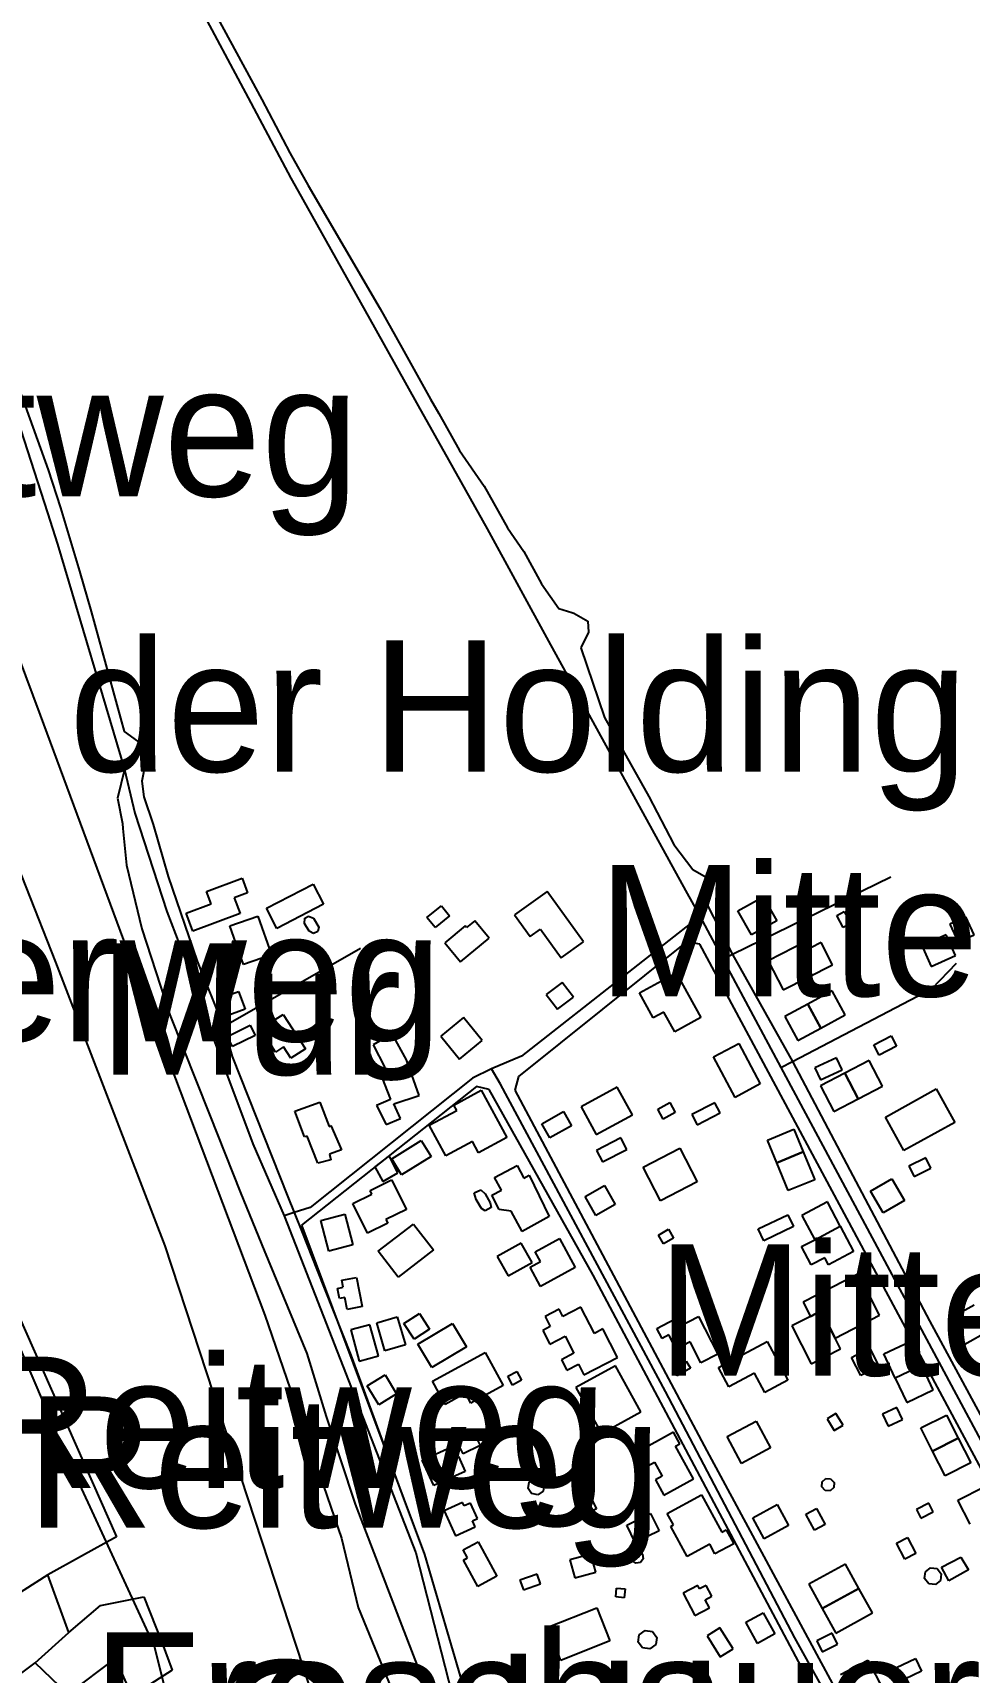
# Model space of a CAD drawing. Extents: x -3657 to 4700, y -7332 to 8131.
# Drawn here: x 1059 to 1368, y 3508 to 4050 of the extents above; entities that cross this region are included whole.
import ezdxf

# ---------------------------------------------------------------- set-up
doc = ezdxf.new("R2010")
doc.units = 0
for name, color, linetype in [('OSM_BUILDING_APARTMENTS', 9, 'CONTINUOUS'), ('OSM_BUILDING_GARAGE', 9, 'CONTINUOUS'), ('OSM_BUILDING_YES', 9, 'CONTINUOUS'), ('OSM_HIGHWAY_CYCLEWAY', 8, 'CONTINUOUS'), ('OSM_HIGHWAY_FOOTWAY', 8, 'CONTINUOUS'), ('OSM_HIGHWAY_RESIDENTIAL', 8, 'CONTINUOUS'), ('OSM_HIGHWAY_SERVICE', 8, 'CONTINUOUS'), ('OSM_HIGHWAY_TERTIARY', 8, 'CONTINUOUS'), ('OSM_LABELS', 8, 'CONTINUOUS'), ('OSM_LANDUSE_FOREST', 3, 'CONTINUOUS'), ('OSM_LANDUSE_GRASS', 3, 'CONTINUOUS'), ('OSM_LANDUSE_GREENHOUSE_HORTICULTURE', 3, 'CONTINUOUS'), ('OSM_LEISURE_GARDEN', 3, 'CONTINUOUS'), ('OSM_LEISURE_SWIMMING_POOL', 3, 'CONTINUOUS'), ('OSM_WATERWAY_DRAIN', 4, 'CONTINUOUS'), ('OSM_WATERWAY_RIVER', 4, 'CONTINUOUS')]:
    doc.layers.add(name, color=color, linetype=linetype)

msp = doc.modelspace()

# ---------------------------------------------------------------- linework, layer by layer
at = {"layer": 'OSM_BUILDING_APARTMENTS'}
for p, q in [((1145.491288, 3693.355501), (1153.765935, 3696.313286)), ((1153.765935, 3696.313286), (1156.78455, 3688.218295)), ((1148.631255, 3684.837969), (1145.491288, 3693.355501)), ((1149.54139, 3685.015881), (1148.631255, 3684.837969)), ((1153.045411, 3676.142526), (1149.54139, 3685.015881)), ((1156.78455, 3688.218295), (1157.391307, 3688.585238)), ((1157.391307, 3688.585238), (1160.895329, 3680.556965)), ((1160.895329, 3680.556965), (1156.966578, 3679.044714)), ((1157.391307, 3677.232236), (1153.045411, 3676.142526)), ((1156.966578, 3679.044714), (1157.391307, 3677.232236))]:
    msp.add_line(p, q, dxfattribs=at)
at = {"layer": 'OSM_BUILDING_GARAGE'}
for p, q in [((1120.621839, 3730.561323), (1126.901773, 3732.851939)), ((1122.745488, 3724.745828), (1120.621839, 3730.561323)), ((1126.901773, 3732.851939), (1129.025422, 3727.036444)), ((1129.025422, 3727.036444), (1122.745488, 3724.745828)), ((1123.20814, 3718.029655), (1130.731926, 3721.721326)), ((1124.869137, 3714.649329), (1123.20814, 3718.029655)), ((1132.392923, 3718.341001), (1124.869137, 3714.649329)), ((1130.731926, 3721.721326), (1132.392923, 3718.341001))]:
    msp.add_line(p, q, dxfattribs=at)
at = {"layer": 'OSM_BUILDING_YES'}
for p, q in [((1116.253189, 3765.965788), (1128.06978, 3770.380226)), ((1128.06978, 3770.380226), (1129.89005, 3765.521008)), ((1136.109309, 3760.406041), (1151.505765, 3768.378718)), ((1151.505765, 3768.378718), (1154.971864, 3761.684783)), ((1109.548525, 3758.793715), (1117.78525, 3761.873814)), ((1117.78525, 3761.873814), (1116.253189, 3765.965788)), ((1129.89005, 3765.521008), (1125.422803, 3763.853084)), ((1125.422803, 3763.853084), (1127.372009, 3758.638042)), ((1154.971864, 3761.684783), (1139.575408, 3753.723226)), ((1189.132278, 3757.325942), (1193.910489, 3761.195525)), ((1193.910489, 3761.195525), (1196.625726, 3757.837439)), ((1228.821765, 3765.965788), (1218.104921, 3758.215501)), ((1240.873474, 3749.331027), (1228.821765, 3765.965788)), ((1291.90173, 3759.516482), (1300.191546, 3764.197788)), ((1300.191546, 3764.197788), (1304.704301, 3756.225112)), ((1111.785941, 3752.822547), (1109.548525, 3758.793715)), ((1127.372009, 3758.638042), (1111.785941, 3752.822547)), ((1123.951417, 3754.52383), (1133.219629, 3757.80408)), ((1133.219629, 3757.80408), (1137.747552, 3745.038902)), ((1139.575408, 3753.723226), (1136.109309, 3760.406041)), ((1191.847515, 3753.978975), (1189.132278, 3757.325942)), ((1196.625726, 3757.837439), (1191.847515, 3753.978975)), ((1204.938296, 3756.213993), (1202.230643, 3753.990094)), ((1209.693753, 3750.454095), (1204.938296, 3756.213993)), ((1218.104921, 3758.215501), (1223.285108, 3751.065667)), ((1296.414484, 3751.543806), (1291.90173, 3759.516482)), ((1304.704301, 3756.225112), (1296.414484, 3751.543806)), ((1367.139586, 3757.58169), (1361.860801, 3755.146521)), ((1369.885162, 3751.632762), (1367.139586, 3757.58169)), ((1128.479341, 3741.758652), (1123.951417, 3754.52383)), ((1201.78316, 3754.534949), (1195.010236, 3748.952964)), ((1200.213176, 3742.648212), (1209.693753, 3750.454095)), ((1202.230643, 3753.990094), (1201.78316, 3754.534949)), ((1223.285108, 3751.065667), (1226.652609, 3753.500836)), ((1226.652609, 3753.500836), (1233.524131, 3744.015909)), ((1360.730717, 3751.632762), (1352.683603, 3748.018927)), ((1363.810008, 3744.772035), (1360.730717, 3751.632762)), ((1361.860801, 3755.146521), (1364.606376, 3749.197593)), ((1364.606376, 3749.197593), (1369.885162, 3751.632762)), ((1137.747552, 3745.038902), (1128.479341, 3741.758652)), ((1195.010236, 3748.952964), (1200.213176, 3742.648212)), ((1233.524131, 3744.015909), (1240.873474, 3749.331027)), ((1314.791634, 3749.586775), (1301.882881, 3743.004035)), ((1315.959641, 3747.28504), (1314.791634, 3749.586775)), ((1319.402987, 3749.04192), (1315.959641, 3747.28504)), ((1323.134542, 3741.725294), (1319.402987, 3749.04192)), ((1352.683603, 3748.018927), (1355.762894, 3741.1582)), ((1355.762894, 3741.1582), (1363.810008, 3744.772035)), ((1259.409897, 3732.38492), (1271.522282, 3739.012137)), ((1271.522282, 3739.012137), (1279.607318, 3724.245451)), ((1301.882881, 3743.004035), (1306.790027, 3733.396794)), ((1306.790027, 3733.396794), (1323.134542, 3741.725294)), ((1233.835094, 3735.876441), (1228.548724, 3731.862304)), ((1237.543895, 3730.994983), (1233.835094, 3735.876441)), ((1228.548724, 3731.862304), (1232.257526, 3726.980846)), ((1232.257526, 3726.980846), (1237.543895, 3730.994983)), ((1263.930236, 3724.134256), (1259.409897, 3732.38492)), ((1314.950908, 3728.682129), (1307.343693, 3724.556797)), ((1323.01319, 3733.052089), (1314.950908, 3728.682129)), ((1319.236129, 3720.787289), (1314.950908, 3728.682129)), ((1314.950908, 3728.682129), (1319.236129, 3720.787289)), ((1327.298411, 3725.168369), (1323.01319, 3733.052089)), ((1136.359596, 3721.932597), (1141.623212, 3725.312922)), ((1141.623212, 3725.312922), (1148.964971, 3713.893204)), ((1201.214325, 3724.245451), (1193.675371, 3718.151969)), ((1207.365323, 3716.628599), (1201.214325, 3724.245451)), ((1267.449426, 3726.057928), (1263.930236, 3724.134256)), ((1271.014123, 3719.553025), (1267.449426, 3726.057928)), ((1279.607318, 3724.245451), (1271.014123, 3719.553025)), ((1307.343693, 3724.556797), (1311.628914, 3716.661957)), ((1319.236129, 3720.787289), (1327.298411, 3725.168369)), ((1135.328109, 3718.741302), (1137.512434, 3720.142358)), ((1139.112756, 3712.847971), (1135.328109, 3718.741302)), ((1137.512434, 3720.142358), (1136.359596, 3721.932597)), ((1177.679742, 3718.885856), (1171.407392, 3715.216423)), ((1182.427614, 3710.323846), (1177.679742, 3718.885856)), ((1193.675371, 3718.151969), (1199.833953, 3710.546236)), ((1311.628914, 3716.661957), (1319.236129, 3720.787289)), ((1336.824494, 3715.216423), (1342.520425, 3718.163089)), ((1342.520425, 3718.163089), (1344.264851, 3714.793882)), ((1141.767317, 3714.549254), (1139.112756, 3712.847971)), ((1144.171591, 3710.813104), (1141.767317, 3714.549254)), ((1148.964971, 3713.893204), (1144.171591, 3710.813104)), ((1171.407392, 3715.216423), (1175.229961, 3707.721885)), ((1199.833953, 3710.546236), (1207.365323, 3716.628599)), ((1283.847032, 3711.224525), (1292.167186, 3715.638964)), ((1292.167186, 3715.638964), (1299.258657, 3702.295573)), ((1338.568921, 3711.847217), (1336.824494, 3715.216423)), ((1344.264851, 3714.793882), (1338.568921, 3711.847217)), ((1175.229961, 3707.721885), (1173.394521, 3706.798967)), ((1173.394521, 3706.798967), (1177.072985, 3697.169487)), ((1186.561146, 3698.537184), (1182.427614, 3710.323846)), ((1290.938503, 3697.881134), (1283.847032, 3711.224525)), ((1324.461822, 3710.991016), (1317.264169, 3707.677407)), ((1317.264169, 3707.677407), (1319.129946, 3703.641031)), ((1319.129946, 3703.641031), (1326.3276, 3706.95464)), ((1326.3276, 3706.95464), (1324.461822, 3710.991016)), ((1335.277264, 3710.056979), (1327.237735, 3705.85381)), ((1339.691421, 3701.628403), (1335.277264, 3710.056979)), ((1252.030216, 3701.216982), (1240.08469, 3694.68984)), ((1257.013207, 3692.110117), (1252.030216, 3701.216982)), ((1299.258657, 3702.295573), (1290.938503, 3697.881134)), ((1327.237735, 3705.85381), (1319.198206, 3701.639523)), ((1319.198206, 3701.639523), (1323.612363, 3693.222067)), ((1331.651892, 3697.425235), (1327.237735, 3705.85381)), ((1327.237735, 3705.85381), (1331.651892, 3697.425235)), ((1331.651892, 3697.425235), (1339.691421, 3701.628403)), ((1177.072985, 3697.169487), (1172.476801, 3695.179097)), ((1178.142394, 3695.790669), (1186.561146, 3698.537184)), ((1180.432901, 3690.898093), (1178.142394, 3695.790669)), ((1198.036436, 3695.33477), (1207.061945, 3700.216228)), ((1207.061945, 3700.216228), (1215.495866, 3684.626699)), ((1265.363699, 3693.978192), (1269.360711, 3696.157613)), ((1269.360711, 3696.157613), (1271.158228, 3692.866243)), ((1284.302099, 3696.079776), (1276.641793, 3692.176834)), ((1286.016188, 3692.721689), (1284.302099, 3696.079776)), ((1323.612363, 3693.222067), (1331.651892, 3697.425235)), ((1340.609141, 3691.376231), (1357.385969, 3700.649888)), ((1357.385969, 3700.649888), (1363.529383, 3689.563754)), ((1172.476801, 3695.179097), (1175.692613, 3688.907704)), ((1175.692613, 3688.907704), (1180.432901, 3690.898093)), ((1189.852802, 3688.640836), (1198.984494, 3693.57789)), ((1198.984494, 3693.57789), (1198.036436, 3695.33477)), ((1227.06217, 3689.174571), (1234.221901, 3693.15535)), ((1234.221901, 3693.15535), (1236.853709, 3688.440685)), ((1240.08469, 3694.68984), (1245.060096, 3685.582975)), ((1245.060096, 3685.582975), (1257.013207, 3692.110117)), ((1267.161217, 3690.686822), (1265.363699, 3693.978192)), ((1271.158228, 3692.866243), (1267.161217, 3690.686822)), ((1276.641793, 3692.176834), (1278.363466, 3688.807628)), ((1278.363466, 3688.807628), (1286.016188, 3692.721689)), ((1346.74497, 3680.290097), (1340.609141, 3691.376231)), ((1195.336368, 3678.510978), (1189.852802, 3688.640836)), ((1229.693978, 3684.459906), (1227.06217, 3689.174571)), ((1236.853709, 3688.440685), (1229.693978, 3684.459906)), ((1301.640178, 3683.759378), (1310.400231, 3687.339855)), ((1310.400231, 3687.339855), (1313.471938, 3679.834197)), ((1363.529383, 3689.563754), (1346.74497, 3680.290097)), ((1177.49013, 3677.521343), (1187.228578, 3683.592586)), ((1187.228578, 3683.592586), (1190.505066, 3678.333066)), ((1204.149512, 3683.270121), (1195.336368, 3678.510978)), ((1206.144225, 3679.578449), (1204.149512, 3683.270121)), ((1215.495866, 3684.626699), (1206.144225, 3679.578449)), ((1260.547566, 3674.841545), (1272.690289, 3681.10182)), ((1272.690289, 3681.10182), (1278.424142, 3669.982327)), ((1304.719469, 3676.253721), (1301.640178, 3683.759378)), ((1304.719469, 3676.253721), (1313.471938, 3679.834197)), ((1313.471938, 3679.834197), (1304.719469, 3676.253721)), ((1313.471938, 3679.834197), (1317.241415, 3670.627258)), ((1176.64067, 3678.499858), (1171.907966, 3674.863784)), ((1171.907966, 3674.863784), (1174.524606, 3670.060163)), ((1179.560688, 3672.940112), (1176.64067, 3678.499858)), ((1180.759033, 3672.272942), (1177.49013, 3677.521343)), ((1190.505066, 3678.333066), (1180.759033, 3672.272942)), ((1211.445764, 3671.338905), (1218.916458, 3675.375281)), ((1218.916458, 3675.375281), (1221.123536, 3671.216591)), ((1266.281419, 3663.722053), (1260.547566, 3674.841545)), ((1308.488947, 3667.046781), (1304.719469, 3676.253721)), ((1353.972962, 3677.866047), (1348.398382, 3675.097294)), ((1348.398382, 3675.097294), (1350.074548, 3671.728087)), ((1350.074548, 3671.728087), (1355.649128, 3674.496841)), ((1355.649128, 3674.496841), (1353.972962, 3677.866047)), ((1170.353152, 3667.124617), (1177.474961, 3670.649497)), ((1174.524606, 3670.060163), (1179.560688, 3672.940112)), ((1177.474961, 3670.649497), (1182.336601, 3660.842104)), ((1213.774193, 3667.180215), (1211.445764, 3671.338905)), ((1221.123536, 3671.216591), (1222.958976, 3672.195106)), ((1222.958976, 3672.195106), (1229.565042, 3658.495891)), ((1241.41197, 3665.145348), (1247.744996, 3668.703585)), ((1247.744996, 3668.703585), (1251.279355, 3662.432191)), ((1278.424142, 3669.982327), (1266.281419, 3663.722053)), ((1317.241415, 3670.627258), (1308.488947, 3667.046781)), ((1335.717163, 3666.879989), (1342.763128, 3670.960842)), ((1342.763128, 3670.960842), (1346.896659, 3663.833248)), ((1164.642052, 3662.799135), (1170.952324, 3665.923712)), ((1170.952324, 3665.923712), (1170.353152, 3667.124617)), ((1210.588719, 3665.590127), (1213.774193, 3667.180215)), ((1213.0385, 3660.819865), (1210.588719, 3665.590127)), ((1244.946329, 3658.862834), (1241.41197, 3665.145348)), ((1321.473545, 3663.299512), (1313.024455, 3658.862834)), ((1325.705674, 3655.248999), (1321.473545, 3663.299512)), ((1339.850694, 3659.752394), (1335.717163, 3666.879989)), ((1346.896659, 3663.833248), (1339.850694, 3659.752394)), ((1154.11482, 3657.19491), (1162.017829, 3659.252017)), ((1162.017829, 3659.252017), (1164.67239, 3649.09992)), ((1169.518861, 3652.958384), (1164.642052, 3662.799135)), ((1182.336601, 3660.842104), (1175.594015, 3657.495137)), ((1216.959667, 3660.208293), (1213.0385, 3660.819865)), ((1220.630546, 3653.592195), (1216.959667, 3660.208293)), ((1229.565042, 3658.495891), (1220.630546, 3653.592195)), ((1251.279355, 3662.432191), (1244.946329, 3658.862834)), ((1298.598809, 3654.403918), (1308.344842, 3659.074105)), ((1308.344842, 3659.074105), (1310.218204, 3655.182282)), ((1313.024455, 3658.862834), (1317.256584, 3650.812322)), ((1156.769382, 3647.042814), (1154.11482, 3657.19491)), ((1176.200772, 3656.271993), (1169.518861, 3652.958384)), ((1173.022882, 3646.998336), (1184.649862, 3656.005125)), ((1175.594015, 3657.495137), (1176.200772, 3656.271993)), ((1184.649862, 3656.005125), (1191.248343, 3647.487593)), ((1265.651909, 3652.38017), (1268.958734, 3654.259364)), ((1267.32049, 3649.444624), (1265.651909, 3652.38017)), ((1268.958734, 3654.259364), (1270.627316, 3651.323818)), ((1300.472171, 3650.500976), (1298.598809, 3654.403918)), ((1310.218204, 3655.182282), (1300.472171, 3650.500976)), ((1317.256584, 3650.812322), (1325.705674, 3655.248999)), ((1317.256584, 3650.812322), (1325.705674, 3655.248999)), ((1325.705674, 3655.248999), (1330.104662, 3646.876021)), ((1164.67239, 3649.09992), (1156.769382, 3647.042814)), ((1179.628948, 3638.480804), (1173.022882, 3646.998336)), ((1191.248343, 3647.487593), (1179.628948, 3638.480804)), ((1220.311999, 3649.711492), (1212.363483, 3645.252575)), ((1223.907034, 3643.295545), (1220.311999, 3649.711492)), ((1224.855091, 3646.764826), (1232.89462, 3651.179265)), ((1232.89462, 3651.179265), (1238.135483, 3641.660979)), ((1270.627316, 3651.323818), (1267.32049, 3649.444624)), ((1312.918272, 3648.543945), (1317.256584, 3650.812322)), ((1316.096161, 3642.494941), (1312.918272, 3648.543945)), ((1330.104662, 3646.876021), (1321.799676, 3642.51718)), ((1212.363483, 3645.252575), (1215.958518, 3638.847748)), ((1215.958518, 3638.847748), (1223.907034, 3643.295545)), ((1223.194094, 3641.727696), (1226.599517, 3643.595771)), ((1226.690531, 3635.367346), (1223.194094, 3641.727696)), ((1226.599517, 3643.595771), (1224.855091, 3646.764826)), ((1238.135483, 3641.660979), (1226.690531, 3635.367346)), ((1320.578578, 3644.841154), (1316.096161, 3642.494941)), ((1321.799676, 3642.51718), (1320.578578, 3644.841154)), ((1161.031849, 3637.413333), (1165.825228, 3638.380729)), ((1161.494501, 3635.122717), (1161.031849, 3637.413333)), ((1165.825228, 3638.380729), (1167.766851, 3628.740129)), ((1331.674645, 3639.503798), (1313.449184, 3630.152304)), ((1338.697856, 3625.837941), (1331.674645, 3639.503798)), ((1159.568048, 3634.733535), (1161.494501, 3635.122717)), ((1160.243065, 3631.386568), (1159.568048, 3634.733535)), ((1162.00266, 3631.742392), (1160.243065, 3631.386568)), ((1162.806613, 3627.739374), (1162.00266, 3631.742392)), ((1167.766851, 3628.740129), (1162.806613, 3627.739374)), ((1172.537477, 3623.369414), (1179.272478, 3625.348683)), ((1179.272478, 3625.348683), (1182.002885, 3616.119505)), ((1181.525063, 3623.124785), (1186.674913, 3626.449513)), ((1186.674913, 3626.449513), (1190.027245, 3621.25671)), ((1232.788438, 3627.82833), (1228.18467, 3625.470998)), ((1228.18467, 3625.470998), (1229.898758, 3622.124031)), ((1234.017121, 3625.42652), (1232.788438, 3627.82833)), ((1240.024014, 3628.506619), (1234.017121, 3625.42652)), ((1244.445755, 3619.877893), (1240.024014, 3628.506619)), ((1272.500678, 3622.112911), (1278.818534, 3625.393161)), ((1278.818534, 3625.393161), (1285.250157, 3613.028286)), ((1315.845874, 3625.493237), (1309.656954, 3622.324181)), ((1313.449184, 3630.152304), (1315.845874, 3625.493237)), ((1319.349895, 3627.294595), (1315.845874, 3625.493237)), ((1315.845874, 3625.493237), (1319.349895, 3627.294595)), ((1323.984001, 3618.287806), (1319.349895, 3627.294595)), ((1319.349895, 3627.294595), (1323.984001, 3618.287806)), ((1323.984001, 3618.287806), (1338.697856, 3625.837941)), ((1369.923084, 3629.196028), (1362.050413, 3624.77047)), ((1170.269723, 3622.735603), (1163.951866, 3621.012081)), ((1163.951866, 3621.012081), (1166.758117, 3610.693192)), ((1173.083558, 3612.416713), (1170.269723, 3622.735603)), ((1175.267883, 3614.129115), (1172.537477, 3623.369414)), ((1184.877395, 3617.931982), (1181.525063, 3623.124785)), ((1190.027245, 3621.25671), (1184.877395, 3617.931982)), ((1186.098494, 3616.341894), (1197.626875, 3623.180382)), ((1197.626875, 3623.180382), (1202.230643, 3615.430096)), ((1229.898758, 3622.124031), (1227.456562, 3620.867528)), ((1227.456562, 3620.867528), (1229.769822, 3616.353014)), ((1247.252006, 3621.312308), (1244.445755, 3619.877893)), ((1252.083308, 3611.882978), (1247.252006, 3621.312308)), ((1265.128581, 3621.490219), (1271.188566, 3624.637036)), ((1266.8275, 3618.221089), (1265.128581, 3621.490219)), ((1271.188566, 3624.637036), (1272.500678, 3622.112911)), ((1309.656954, 3622.324181), (1316.096161, 3609.781394)), ((1362.050413, 3624.77047), (1366.813455, 3616.308536)), ((1366.813455, 3616.308536), (1374.686126, 3620.745213)), ((1182.002885, 3616.119505), (1175.267883, 3614.129115)), ((1190.702262, 3608.591608), (1186.098494, 3616.341894)), ((1202.230643, 3615.430096), (1190.702262, 3608.591608)), ((1229.769822, 3616.353014), (1234.805905, 3618.932736)), ((1234.805905, 3618.932736), (1237.695584, 3613.295153)), ((1269.034579, 3619.366396), (1266.8275, 3618.221089)), ((1271.454022, 3614.696209), (1269.034579, 3619.366396)), ((1276.050205, 3617.0869), (1271.454022, 3614.696209)), ((1279.667994, 3610.126098), (1276.050205, 3617.0869)), ((1285.49286, 3608.580488), (1301.511242, 3617.186976)), ((1301.511242, 3617.186976), (1308.367595, 3604.455157)), ((1316.096161, 3609.781394), (1325.796688, 3614.762926)), ((1325.796688, 3614.762926), (1323.984001, 3618.287806)), ((1329.391722, 3611.916336), (1335.353109, 3615.040914)), ((1335.353109, 3615.040914), (1338.477907, 3609.058627)), ((1340.040306, 3613.061644), (1348.830697, 3617.231454)), ((1348.830697, 3617.231454), (1352.630512, 3609.2143)), ((1166.758117, 3610.693192), (1173.083558, 3612.416713)), ((1190.93738, 3604.065974), (1208.381641, 3613.58426)), ((1208.381641, 3613.58426), (1214.343028, 3602.676038)), ((1237.695584, 3613.295153), (1233.5393, 3611.17133)), ((1233.5393, 3611.17133), (1235.314063, 3607.702049)), ((1235.314063, 3607.702049), (1239.182139, 3609.681318)), ((1251.453797, 3609.192061), (1238.370601, 3601.986629)), ((1239.182139, 3609.681318), (1240.964487, 3606.189798)), ((1240.964487, 3606.189798), (1252.083308, 3611.882978)), ((1259.849796, 3593.969475), (1251.453797, 3609.192061)), ((1285.250157, 3613.028286), (1279.667994, 3610.126098)), ((1332.51652, 3605.945169), (1329.391722, 3611.916336)), ((1338.477907, 3609.058627), (1332.51652, 3605.945169)), ((1343.840121, 3605.04449), (1340.040306, 3613.061644)), ((1352.630512, 3609.2143), (1343.840121, 3605.04449)), ((1352.630512, 3609.2143), (1343.840121, 3605.04449)), ((1356.445496, 3601.174906), (1352.630512, 3609.2143)), ((1169.367172, 3602.475887), (1175.290636, 3606.123081)), ((1175.290636, 3606.123081), (1179.113205, 3599.929523)), ((1195.131587, 3596.382405), (1190.93738, 3604.065974)), ((1215.85992, 3605.678301), (1218.810276, 3607.257269)), ((1217.399566, 3602.798352), (1215.85992, 3605.678301)), ((1220.349921, 3604.366201), (1217.399566, 3602.798352)), ((1218.810276, 3607.257269), (1220.349921, 3604.366201)), ((1288.921036, 3602.220139), (1285.49286, 3608.580488)), ((1297.32462, 3606.745772), (1288.921036, 3602.220139)), ((1300.760381, 3600.363183), (1297.32462, 3606.745772)), ((1308.367595, 3604.455157), (1300.760381, 3600.363183)), ((1343.840121, 3605.04449), (1347.655105, 3597.005097)), ((1173.18974, 3596.28233), (1169.367172, 3602.475887)), ((1179.113205, 3599.929523), (1173.18974, 3596.28233)), ((1201.859004, 3600.051838), (1195.131587, 3596.382405)), ((1203.626184, 3596.827185), (1201.859004, 3600.051838)), ((1214.343028, 3602.676038), (1203.626184, 3596.827185)), ((1238.370601, 3601.986629), (1246.7666, 3586.764044)), ((1347.655105, 3597.005097), (1356.445496, 3601.174906)), ((1246.7666, 3586.764044), (1259.849796, 3593.969475)), ((1324.264626, 3593.402381), (1321.337024, 3591.634382)), ((1326.60064, 3589.532798), (1324.264626, 3593.402381)), ((1344.408956, 3595.314934), (1339.699005, 3593.124394)), ((1339.699005, 3593.124394), (1341.542029, 3589.154735)), ((1346.259564, 3591.345275), (1344.408956, 3595.314934)), ((1352.334718, 3588.59876), (1360.806561, 3592.879765)), ((1360.806561, 3592.879765), (1364.682221, 3585.207315)), ((1198.885896, 3584.484548), (1206.159394, 3588.120622)), ((1206.159394, 3588.120622), (1207.638364, 3585.162837)), ((1288.321864, 3585.76329), (1297.901039, 3590.900495)), ((1297.901039, 3590.900495), (1302.679249, 3581.993782)), ((1321.337024, 3591.634382), (1323.680623, 3587.764798)), ((1323.680623, 3587.764798), (1326.60064, 3589.532798)), ((1341.542029, 3589.154735), (1346.259564, 3591.345275)), ((1356.210378, 3580.92631), (1352.334718, 3588.59876)), ((1201.115727, 3580.036751), (1198.885896, 3584.484548)), ((1206.675137, 3582.816624), (1201.115727, 3580.036751)), ((1207.638364, 3585.162837), (1205.924276, 3584.306636)), ((1205.924276, 3584.306636), (1206.675137, 3582.816624)), ((1270.596978, 3587.208824), (1258.431502, 3580.49265)), ((1272.705458, 3583.405957), (1270.596978, 3587.208824)), ((1271.226488, 3582.583115), (1272.705458, 3583.405957)), ((1277.172706, 3571.830565), (1271.226488, 3582.583115)), ((1293.100075, 3576.867695), (1288.321864, 3585.76329)), ((1302.679249, 3581.993782), (1293.100075, 3576.867695)), ((1356.210378, 3580.92631), (1364.682221, 3585.207315)), ((1364.682221, 3585.207315), (1356.210378, 3580.92631)), ((1364.682221, 3585.207315), (1368.800584, 3577.078966)), ((1187.562295, 3577.990764), (1195.859695, 3581.738033)), ((1191.377279, 3569.551069), (1187.562295, 3577.990764)), ((1195.859695, 3581.738033), (1197.429679, 3578.268751)), ((1197.429679, 3578.268751), (1199.507821, 3579.213908)), ((1199.507821, 3579.213908), (1201.760406, 3574.243495)), ((1258.431502, 3580.49265), (1261.154323, 3575.566715)), ((1261.154323, 3575.566715), (1264.301875, 3577.301356)), ((1264.301875, 3577.301356), (1266.850254, 3572.697886)), ((1360.32874, 3572.797961), (1356.210378, 3580.92631)), ((1368.800584, 3577.078966), (1360.32874, 3572.797961)), ((1201.760406, 3574.243495), (1191.377279, 3569.551069)), ((1266.850254, 3572.697886), (1264.635591, 3571.474741)), ((1264.635591, 3571.474741), (1267.419088, 3566.437611)), ((1267.419088, 3566.437611), (1277.172706, 3571.830565)), ((1238.021716, 3566.982466), (1241.624335, 3568.794944)), ((1241.510568, 3560.043903), (1238.021716, 3566.982466)), ((1241.624335, 3568.794944), (1245.105603, 3561.85638)), ((1268.511251, 3560.33301), (1279.804514, 3566.482089)), ((1279.804514, 3566.482089), (1286.531931, 3554.161691)), ((1364.538116, 3564.758568), (1373.207156, 3569.173006)), ((1200.895778, 3563.980203), (1194.775117, 3561.178091)), ((1194.775117, 3561.178091), (1198.53701, 3552.971906)), ((1201.42669, 3562.834896), (1200.895778, 3563.980203)), ((1203.527586, 3563.791172), (1201.42669, 3562.834896)), ((1205.878769, 3558.676205), (1203.527586, 3563.791172)), ((1245.105603, 3561.85638), (1241.510568, 3560.043903)), ((1255.177768, 3556.485665), (1263.004932, 3560.344129)), ((1263.004932, 3560.344129), (1265.818767, 3554.650949)), ((1270.56664, 3556.552382), (1268.511251, 3560.33301)), ((1296.778538, 3558.909715), (1304.848405, 3563.290795)), ((1304.848405, 3563.290795), (1308.610298, 3556.363351)), ((1314.344151, 3560.066142), (1317.802665, 3561.967575)), ((1317.802665, 3561.967575), (1320.677176, 3556.730294)), ((1354.981695, 3563.746694), (1350.832995, 3561.63399)), ((1350.832995, 3561.63399), (1352.274042, 3558.809639)), ((1352.274042, 3558.809639), (1356.422743, 3560.911223)), ((1356.422743, 3560.911223), (1354.981695, 3563.746694)), ((1368.57305, 3556.83037), (1364.538116, 3564.758568)), ((1198.53701, 3552.971906), (1205.067232, 3555.963049)), ((1204.187434, 3557.897841), (1205.878769, 3558.676205)), ((1205.067232, 3555.963049), (1204.187434, 3557.897841)), ((1257.984019, 3550.792485), (1255.177768, 3556.485665)), ((1269.679258, 3556.074244), (1270.56664, 3556.552382)), ((1275.109732, 3546.111179), (1269.679258, 3556.074244)), ((1286.531931, 3554.161691), (1288.010901, 3554.962295)), ((1288.010901, 3554.962295), (1290.528942, 3550.347705)), ((1300.548016, 3551.982271), (1296.778538, 3558.909715)), ((1308.610298, 3556.363351), (1300.548016, 3551.982271)), ((1317.218662, 3554.83998), (1314.344151, 3560.066142)), ((1320.677176, 3556.730294), (1317.218662, 3554.83998)), ((1201.100558, 3548.312838), (1206.045627, 3550.992636)), ((1206.045627, 3550.992636), (1212.226963, 3539.595156)), ((1265.818767, 3554.650949), (1257.984019, 3550.792485)), ((1282.550089, 3550.169794), (1275.109732, 3546.111179)), ((1284.302099, 3546.95626), (1282.550089, 3550.169794)), ((1290.528942, 3550.347705), (1284.302099, 3546.95626)), ((1344.310358, 3550.514498), (1347.875055, 3552.393692)), ((1347.078686, 3545.266097), (1344.310358, 3550.514498)), ((1347.875055, 3552.393692), (1350.643383, 3547.145292)), ((1202.526437, 3545.688638), (1201.100558, 3548.312838)), ((1201.161234, 3544.943632), (1202.526437, 3545.688638)), ((1205.916691, 3536.181472), (1201.161234, 3544.943632)), ((1243.277748, 3546.889543), (1236.368304, 3545.032588)), ((1236.368304, 3545.032588), (1237.983794, 3539.028062)), ((1244.893238, 3540.896137), (1243.277748, 3546.889543)), ((1350.643383, 3547.145292), (1347.078686, 3545.266097)), ((1359.198655, 3542.619658), (1365.569603, 3545.922147)), ((1365.569603, 3545.922147), (1368.019384, 3541.763457)), ((1212.226963, 3539.595156), (1205.916691, 3536.181472)), ((1225.552862, 3540.262326), (1219.8721, 3538.271936)), ((1226.675362, 3537.071031), (1225.552862, 3540.262326)), ((1237.983794, 3539.028062), (1244.893238, 3540.896137)), ((1327.38184, 3543.620412), (1315.299793, 3536.948717)), ((1331.849088, 3535.55878), (1327.38184, 3543.620412)), ((1361.527085, 3538.082905), (1359.198655, 3542.619658)), ((1368.019384, 3541.763457), (1361.527085, 3538.082905)), ((1219.8721, 3538.271936), (1221.002185, 3535.069522)), ((1221.002185, 3535.069522), (1226.675362, 3537.071031)), ((1251.499304, 3532.756668), (1251.802682, 3535.703334)), ((1251.802682, 3535.703334), (1254.608933, 3535.414227)), ((1254.608933, 3535.414227), (1254.305555, 3532.467561)), ((1278.628922, 3536.503937), (1273.812789, 3533.990932)), ((1273.812789, 3533.990932), (1277.650527, 3526.652067)), ((1279.190172, 3535.447585), (1278.628922, 3536.503937)), ((1281.374497, 3536.581773), (1279.190172, 3535.447585)), ((1283.255444, 3532.979058), (1281.374497, 3536.581773)), ((1315.299793, 3536.948717), (1319.767041, 3528.875965)), ((1319.767041, 3528.875965), (1331.849088, 3535.55878)), ((1331.849088, 3535.55878), (1319.767041, 3528.875965)), ((1336.308751, 3527.486028), (1331.849088, 3535.55878)), ((1229.018961, 3522.738005), (1245.21937, 3529.187311)), ((1245.21937, 3529.187311), (1249.595604, 3518.190133)), ((1254.305555, 3532.467561), (1251.499304, 3532.756668)), ((1277.650527, 3526.652067), (1282.474244, 3529.176191)), ((1281.078703, 3531.84487), (1283.255444, 3532.979058)), ((1282.474244, 3529.176191), (1281.078703, 3531.84487)), ((1319.767041, 3528.875965), (1324.234289, 3520.803213)), ((1233.395195, 3511.740827), (1229.018961, 3522.738005)), ((1285.947928, 3522.582332), (1281.677876, 3519.935893)), ((1290.263486, 3515.61041), (1285.947928, 3522.582332)), ((1294.488031, 3524.372571), (1300.221884, 3527.541626)), ((1298.348522, 3517.400649), (1294.488031, 3524.372571)), ((1300.221884, 3527.541626), (1304.082375, 3520.580824)), ((1324.234289, 3520.803213), (1336.308751, 3527.486028)), ((1249.595604, 3518.190133), (1233.395195, 3511.740827)), ((1281.677876, 3519.935893), (1285.993434, 3512.963971)), ((1304.082375, 3520.580824), (1298.348522, 3517.400649)), ((1322.998021, 3520.736496), (1317.939186, 3518.190133)), ((1317.939186, 3518.190133), (1319.736703, 3514.620775)), ((1319.736703, 3514.620775), (1324.795539, 3517.178259)), ((1324.795539, 3517.178259), (1322.998021, 3520.736496)), ((1285.993434, 3512.963971), (1290.263486, 3515.61041)), ((1325.811857, 3507.148476), (1334.852534, 3511.852022)), ((1334.852534, 3511.852022), (1340.002384, 3501.977912)), ((1342.232215, 3508.460577), (1350.522032, 3512.441355)), ((1350.522032, 3512.441355), (1352.539498, 3508.249306)), ((1344.249682, 3504.268528), (1342.232215, 3508.460577)), ((1352.539498, 3508.249306), (1344.249682, 3504.268528))]:
    msp.add_line(p, q, dxfattribs=at)
at = {"layer": 'OSM_HIGHWAY_CYCLEWAY'}
for p, q in [((1069.123346, 3581.37109), (1052.445115, 3620.511704)), ((1099.157813, 3516.477731), (1069.123346, 3581.37109)), ((1110.997157, 3468.808466), (1099.157813, 3516.477731))]:
    msp.add_line(p, q, dxfattribs=at)
at = {"layer": 'OSM_HIGHWAY_FOOTWAY'}
for p, q in [((1119.249051, 4055.928798), (1131.088395, 4034.17907)), ((1131.088395, 4034.17907), (1134.531741, 4027.729764)), ((1134.531741, 4027.729764), (1143.853044, 4010.08313)), ((1143.853044, 4010.08313), (1149.913028, 3999.286102)), ((1149.913028, 3999.286102), (1173.697899, 3958.533162)), ((1173.697899, 3958.533162), (1180.903138, 3945.545594)), ((1049.327902, 3946.090449), (1063.988666, 3905.237433)), ((1180.903138, 3945.545594), (1190.315454, 3928.655085)), ((1190.315454, 3928.655085), (1193.106536, 3923.895942)), ((1193.106536, 3923.895942), (1199.849122, 3911.67562)), ((1199.849122, 3911.67562), (1208.010003, 3899.911196)), ((1063.988666, 3905.237433), (1068.091859, 3892.761363)), ((1208.010003, 3899.911196), (1215.79166, 3886.100786)), ((1068.091859, 3892.761363), (1074.34904, 3871.745521)), ((1215.79166, 3886.100786), (1221.184212, 3878.306022)), ((1221.184212, 3878.306022), (1226.986325, 3867.664668)), ((1074.34904, 3871.745521), (1078.164024, 3858.41325)), ((1226.986325, 3867.664668), (1232.682255, 3859.402885)), ((1078.164024, 3858.41325), (1089.123571, 3818.750019)), ((1232.682255, 3859.402885), (1236.952307, 3858.090784)), ((1236.952307, 3858.090784), (1237.627324, 3857.879514)), ((1237.627324, 3857.879514), (1242.246261, 3855.288672)), ((1242.246261, 3855.288672), (1242.564809, 3851.61924)), ((1242.564809, 3851.61924), (1240.001261, 3846.493154)), ((1240.001261, 3846.493154), (1247.798087, 3823.375728)), ((1247.798087, 3823.375728), (1262.428513, 3797.356115)), ((1089.123571, 3818.750019), (1093.537727, 3815.647681)), ((1093.537727, 3815.647681), (1095.562778, 3813.857443)), ((1095.562778, 3813.857443), (1096.154366, 3808.531206)), ((1089.222169, 3806.25171), (1086.931661, 3796.81126)), ((1096.154366, 3808.531206), (1094.963606, 3802.426604)), ((1094.963606, 3802.426604), (1095.562778, 3797.189323)), ((1086.931661, 3796.81126), (1088.49406, 3788.416043)), ((1095.562778, 3797.189323), (1098.657239, 3788.015742)), ((1262.428513, 3797.356115), (1270.695576, 3781.399643)), ((1088.49406, 3788.416043), (1088.660919, 3786.703641)), ((1098.657239, 3788.015742), (1103.609892, 3770.847245)), ((1088.660919, 3786.703641), (1089.813757, 3774.616753)), ((1270.695576, 3781.399643), (1276.967925, 3773.226816)), ((1089.813757, 3774.616753), (1094.97119, 3753.534195)), ((1276.967925, 3773.226816), (1281.366913, 3770.680453)), ((1103.609892, 3770.847245), (1113.249742, 3742.859482)), ((1281.366913, 3770.680453), (1280.676727, 3763.452782)), ((1280.676727, 3763.452782), (1290.081459, 3745.127858)), ((1094.97119, 3753.534195), (1104.193895, 3725.101652)), ((1290.081459, 3745.127858), (1309.92241, 3709.734513)), ((1113.249742, 3742.859482), (1121.86569, 3721.254308)), ((1104.193895, 3725.101652), (1117.299845, 3692.199073)), ((1121.86569, 3721.254308), (1124.770539, 3711.391318)), ((1124.770539, 3711.391318), (1143.178027, 3665.034153)), ((1309.92241, 3709.734513), (1325.796688, 3679.689644)), ((1117.299845, 3692.199073), (1127.629881, 3666.134983)), ((1325.796688, 3679.689644), (1355.216813, 3624.025464)), ((1127.629881, 3666.134983), (1135.366032, 3647.209606)), ((1143.178027, 3665.034153), (1145.225831, 3659.785752)), ((1145.225831, 3659.785752), (1147.971406, 3652.969503)), ((1147.971406, 3652.969503), (1152.734448, 3640.960451)), ((1135.366032, 3647.209606), (1149.488299, 3613.195078)), ((1152.734448, 3640.960451), (1163.97462, 3612.650223)), ((1355.216813, 3624.025464), (1375.565923, 3586.308145)), ((1149.488299, 3613.195078), (1155.813739, 3592.379388)), ((1163.97462, 3612.650223), (1180.948644, 3566.526567)), ((1155.813739, 3592.379388), (1165.408083, 3563.468707)), ((1180.948644, 3566.526567), (1188.33591, 3546.756109)), ((1165.408083, 3563.468707), (1180.266043, 3524.650558)), ((1188.33591, 3546.756109), (1203.353143, 3495.595324)), ((1180.266043, 3524.650558), (1186.439794, 3508.671847)), ((1186.439794, 3508.671847), (1193.212718, 3479.138474))]:
    msp.add_line(p, q, dxfattribs=at)
at = {"layer": 'OSM_HIGHWAY_RESIDENTIAL'}
for p, q in [((1095.95717, 4092.200583), (1130.936706, 4026.595576)), ((1130.936706, 4026.595576), (1144.141253, 4001.654554)), ((1144.141253, 4001.654554), (1146.545528, 3997.36243)), ((1146.545528, 3997.36243), (1171.763862, 3952.361843)), ((1171.763862, 3952.361843), (1186.272936, 3926.464545)), ((1186.272936, 3926.464545), (1196.261672, 3908.639998)), ((1196.261672, 3908.639998), (1209.056658, 3885.80056)), ((1209.056658, 3885.80056), (1229.329923, 3848.650335)), ((1229.329923, 3848.650335), (1274.533313, 3766.210417)), ((1274.533313, 3766.210417), (1279.266017, 3757.759602)), ((1279.266017, 3757.759602), (1220.387844, 3711.458035)), ((1279.266017, 3757.759602), (1286.842894, 3743.54889)), ((1286.842894, 3743.54889), (1306.092257, 3707.733005)), ((1210.482537, 3707.265986), (1204.187434, 3704.241484)), ((1220.387844, 3711.458035), (1210.482537, 3707.265986)), ((1213.448061, 3702.184378), (1210.482537, 3707.265986)), ((1306.092257, 3707.733005), (1372.183253, 3584.495667)), ((1204.187434, 3704.241484), (1150.52737, 3661.464796)), ((1267.957585, 3600.696768), (1213.448061, 3702.184378)), ((1145.225831, 3659.785752), (1141.949344, 3658.74052)), ((1150.52737, 3661.464796), (1145.225831, 3659.785752)), ((1310.696025, 3519.246484), (1267.957585, 3600.696768)), ((1360.169466, 3430.123751), (1310.696025, 3519.246484))]:
    msp.add_line(p, q, dxfattribs=at)
at = {"layer": 'OSM_HIGHWAY_SERVICE'}
for p, q in [((1342.391489, 3770.647094), (1290.081459, 3745.127858)), ((1121.86569, 3721.254308), (1167.175263, 3747.196084)), ((1290.081459, 3745.127858), (1286.842894, 3743.54889)), ((1356.066273, 3733.874932), (1364.105802, 3742.24791)), ((1309.92241, 3709.734513), (1356.066273, 3733.874932)), ((1117.952108, 3719.01929), (1121.86569, 3721.254308)), ((1306.092257, 3707.733005), (1309.92241, 3709.734513))]:
    msp.add_line(p, q, dxfattribs=at)
at = {"layer": 'OSM_HIGHWAY_TERTIARY'}
for p, q in [((1053.870994, 3921.783238), (1063.753547, 3891.126797)), ((1063.753547, 3891.126797), (1067.098295, 3880.741191)), ((1067.098295, 3880.741191), (1089.222169, 3806.25171)), ((1089.222169, 3806.25171), (1092.597254, 3791.796369)), ((1092.597254, 3791.796369), (1103.200331, 3759.305212)), ((1103.200331, 3759.305212), (1113.242158, 3733.107687)), ((1113.242158, 3733.107687), (1117.952108, 3719.01929)), ((1117.952108, 3719.01929), (1131.642061, 3682.525115)), ((1131.642061, 3682.525115), (1141.949344, 3658.74052)), ((1141.949344, 3658.74052), (1185.438646, 3547.356562)), ((1185.438646, 3547.356562), (1211.749142, 3445.079468))]:
    msp.add_line(p, q, dxfattribs=at)
at = {"layer": 'OSM_LANDUSE_FOREST'}
for p, q in [((1063.912821, 3540.106653), (964.51087, 3476.936815)), ((1070.791928, 3521.003364), (1063.912821, 3540.106653)), ((1059.650354, 3511.00694), (1070.791928, 3521.003364)), ((936.660728, 3418.370447), (1059.650354, 3511.00694))]:
    msp.add_line(p, q, dxfattribs=at)
at = {"layer": 'OSM_LANDUSE_GRASS'}
for p, q in [((1070.791928, 3521.003364), (1081.273653, 3529.932317)), ((1081.273653, 3529.932317), (1095.547609, 3532.734429)), ((1095.547609, 3532.734429), (1101.66827, 3517.456246)), ((1059.650354, 3511.00694), (1070.791928, 3521.003364)), ((1101.66827, 3517.456246), (1104.982679, 3508.538413)), ((1086.271813, 3512.508072), (1070.465796, 3500.643573)), ((1091.861561, 3499.776253), (1086.271813, 3512.508072)), ((1070.465796, 3500.643573), (1059.650354, 3511.00694)), ((1104.982679, 3508.538413), (1096.321224, 3503.067623))]:
    msp.add_line(p, q, dxfattribs=at)
at = {"layer": 'OSM_LANDUSE_GREENHOUSE_HORTICULTURE'}
for p, q in [((1051.421213, 3632.064857), (1086.597945, 3552.593843)), ((1086.597945, 3552.593843), (1074.940628, 3546.177896)), ((1074.940628, 3546.177896), (1063.912821, 3540.106653)), ((1063.912821, 3540.106653), (964.51087, 3476.936815))]:
    msp.add_line(p, q, dxfattribs=at)
at = {"layer": 'OSM_LEISURE_GARDEN'}
for p, q in [((1274.844276, 3749.297668), (1219.356357, 3704.730742)), ((1279.319108, 3748.485945), (1274.844276, 3749.297668)), ((1424.007878, 3478.449066), (1279.319108, 3748.485945)), ((1205.476792, 3701.47273), (1147.698366, 3655.582584)), ((1209.648246, 3700.460856), (1205.476792, 3701.47273)), ((1219.356357, 3704.730742), (1218.135258, 3700.305183)), ((1244.074116, 3639.114615), (1209.648246, 3700.460856)), ((1218.135258, 3700.305183), (1281.556524, 3581.070864)), ((1147.698366, 3655.582584), (1188.33591, 3546.756109)), ((1311.917123, 3511.385003), (1244.074116, 3639.114615)), ((1281.556524, 3581.070864), (1329.209695, 3492.82657)), ((1188.33591, 3546.756109), (1203.353143, 3495.595324)), ((1356.369651, 3433.159372), (1311.917123, 3511.385003))]:
    msp.add_line(p, q, dxfattribs=at)
at = {"layer": 'OSM_LEISURE_SWIMMING_POOL'}
for p, q in [((1148.646423, 3755.291075), (1148.745021, 3757.081313)), ((1150.178485, 3752.76695), (1148.646423, 3755.291075)), ((1148.745021, 3757.081313), (1149.996458, 3757.759602)), ((1149.996458, 3757.759602), (1151.642286, 3757.13691)), ((1151.642286, 3757.13691), (1153.371543, 3754.179125)), ((1324.530083, 3758.004231), (1326.995032, 3759.316331)), ((1326.668901, 3753.990094), (1324.530083, 3758.004231)), ((1329.133851, 3755.302194), (1326.668901, 3753.990094)), ((1326.995032, 3759.316331), (1329.133851, 3755.302194)), ((1151.702961, 3751.999705), (1150.178485, 3752.76695)), ((1153.06058, 3752.644635), (1151.702961, 3751.999705)), ((1153.371543, 3754.179125), (1153.06058, 3752.644635)), ((1253.190639, 3684.471026), (1245.135941, 3680.345694)), ((1245.135941, 3680.345694), (1247.085148, 3676.553947)), ((1247.085148, 3676.553947), (1255.132261, 3680.668159)), ((1255.132261, 3680.668159), (1253.190639, 3684.471026)), ((1204.748684, 3666.335133), (1206.887502, 3667.313649)), ((1205.340272, 3664.155713), (1204.748684, 3666.335133)), ((1207.160543, 3661.14233), (1205.340272, 3664.155713)), ((1206.887502, 3667.313649), (1208.32855, 3666.001549)), ((1208.32855, 3666.001549), (1210.057807, 3663.043764)), ((1208.389226, 3660.375085), (1207.160543, 3661.14233)), ((1210.338432, 3661.498154), (1208.389226, 3660.375085)), ((1210.057807, 3663.043764), (1210.338432, 3661.498154)), ((1270.445289, 3608.213545), (1274.768432, 3610.726551)), ((1274.768432, 3610.726551), (1276.171557, 3608.313621)), ((1271.855998, 3605.800615), (1270.445289, 3608.213545)), ((1276.171557, 3608.313621), (1271.855998, 3605.800615)), ((1222.905885, 3570.685257), (1224.627557, 3571.875043)), ((1224.627557, 3571.875043), (1226.690531, 3571.49698)), ((1226.690531, 3571.49698), (1227.881291, 3569.773459)), ((1319.660858, 3570.751974), (1320.874372, 3571.863924)), ((1320.874372, 3571.863924), (1322.5202, 3571.786087)), ((1322.5202, 3571.786087), (1323.635116, 3570.574063)), ((1222.526662, 3568.628151), (1222.905885, 3570.685257)), ((1223.717422, 3566.90463), (1222.526662, 3568.628151)), ((1225.772811, 3566.526567), (1223.717422, 3566.90463)), ((1227.502068, 3567.716353), (1225.772811, 3566.526567)), ((1227.881291, 3569.773459), (1227.502068, 3567.716353)), ((1319.592598, 3569.10629), (1319.660858, 3570.751974)), ((1320.69993, 3567.894265), (1319.592598, 3569.10629)), ((1322.345758, 3567.827548), (1320.69993, 3567.894265)), ((1323.559271, 3568.928378), (1322.345758, 3567.827548)), ((1323.635116, 3570.574063), (1323.559271, 3568.928378)), ((1256.6264, 3546.344688), (1257.536535, 3547.590071)), ((1256.861518, 3544.821318), (1256.6264, 3546.344688)), ((1258.112954, 3543.909519), (1256.861518, 3544.821318)), ((1257.536535, 3547.590071), (1259.061012, 3547.8347)), ((1259.637431, 3544.154148), (1258.112954, 3543.909519)), ((1259.061012, 3547.8347), (1260.304864, 3546.922902)), ((1260.547566, 3545.399531), (1259.637431, 3544.154148)), ((1260.304864, 3546.922902), (1260.547566, 3545.399531)), ((1353.570985, 3538.816792), (1353.813688, 3541.007332)), ((1354.936188, 3537.10439), (1353.570985, 3538.816792)), ((1353.813688, 3541.007332), (1355.527776, 3542.375029)), ((1355.527776, 3542.375029), (1357.712101, 3542.1304)), ((1357.712101, 3542.1304), (1359.077304, 3540.417998)), ((1359.077304, 3540.417998), (1358.834601, 3538.238578)), ((1357.120513, 3536.859761), (1354.936188, 3537.10439)), ((1358.834601, 3538.238578), (1357.120513, 3536.859761)), ((1258.947245, 3517.845428), (1259.303715, 3520.236119)), ((1260.388293, 3515.910637), (1258.947245, 3517.845428)), ((1259.303715, 3520.236119), (1261.245337, 3521.670534)), ((1261.245337, 3521.670534), (1263.634442, 3521.31471)), ((1264.71902, 3516.989227), (1262.777398, 3515.554813)), ((1263.634442, 3521.31471), (1265.067905, 3519.379918)), ((1265.067905, 3519.379918), (1264.71902, 3516.989227)), ((1262.777398, 3515.554813), (1260.388293, 3515.910637))]:
    msp.add_line(p, q, dxfattribs=at)
at = {"layer": 'OSM_WATERWAY_DRAIN'}
for p, q in [((1048.880419, 3857.612646), (1061.303766, 3824.231929)), ((1061.303766, 3824.231929), (1095.479349, 3731.95126)), ((1095.479349, 3731.95126), (1135.555643, 3625.915778)), ((1135.555643, 3625.915778), (1160.88016, 3552.193541)), ((1160.88016, 3552.193541), (1166.43957, 3529.309625)), ((1166.43957, 3529.309625), (1202.920829, 3439.730992))]:
    msp.add_line(p, q, dxfattribs=at)
at = {"layer": 'OSM_WATERWAY_RIVER'}
for p, q in [((1046.483729, 3793.008394), (1066.430862, 3742.548136)), ((1066.430862, 3742.548136), (1102.50256, 3648.821932)), ((1102.50256, 3648.821932), (1254.055268, 3187.062761))]:
    msp.add_line(p, q, dxfattribs=at)

# ---------------------------------------------------------------- texts
at = {"layer": 'OSM_LABELS'}
for s, p in [('Reitweg', (956.928718, 3896.516383)), ('Logistikzentrum der Holding Graz', (648.228213, 3805.521159)), ('Mittelstraße', (1245.599569, 3731.284438)), ('Gasometerweg', (800.43963, 3716.420194)), ('Mur', (1080.734099, 3705.383597)), ('Mittelstraße', (1265.171584, 3605.883837)), ('Reitweg', (1038.865207, 3568.740396)), ('Reitweg', (1056.870893, 3555.610761)), ('Froschauer', (1078.690386, 3477.615104)), ('Herneth Blumen GmbH', (683.664586, 3468.321061))]:
    msp.add_text(s, height=43.418293, dxfattribs=at).set_placement(p)

doc.saveas('drawing.dxf')
